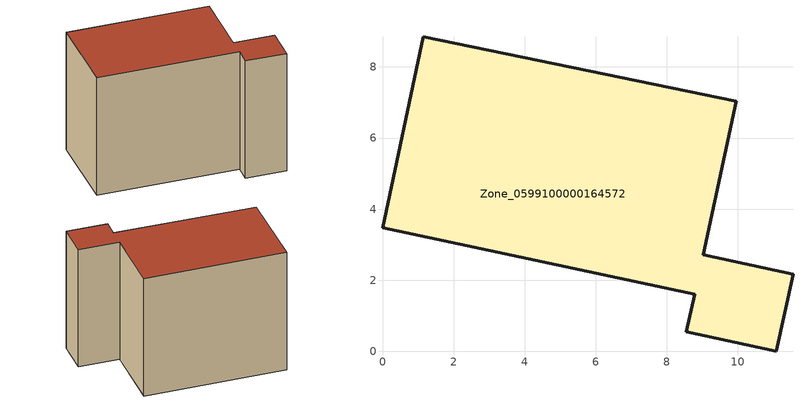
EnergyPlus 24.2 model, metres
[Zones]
Zone_0599100000164572
 floor ground (C_G): 11.55,2.16 11.08,0 8.55,0.55 8.78,1.6 0,3.48 1.15,8.85 9.96,7.04 9.02,2.71 z0
 wall outside (C_F): 11.08,0 11.55,2.16 9.02,2.71 9.96,7.04 1.15,8.85 0,3.48 8.78,1.6 8.55,0.55 11.08,0 z0:8.14
 roof outside (C_R): 11.55,2.16 9.02,2.71 9.96,7.04 1.15,8.85 0,3.48 8.78,1.6 8.55,0.55 11.08,0 z8.14
[BUILDING]
Pand.0599100000164572: North Axis=0; Terrain=City; Loads Convergence Tolerance Value=0.04; Temperature Convergence Tolerance Value=0.4; Solar Distribution=FullExterior; Maximum Number of Warmup Days=25; Minimum Number of Warmup Days=1
[Site:Location]
Rotterdam.The.Hague.AP_ZH_NLD Design_Conditions: Latitude=51.96; Longitude=4.45; Time Zone=1; Elevation=-4.5
[SITE:GROUNDTEMPERATURE:BUILDINGSURFACE]
18, 18, 18, 18, 18, 18, 18, 18, 18, 18, 18, 18
[MATERIAL] Thermal Absorptance=0.9; Solar Absorptance=0.7; Visible Absorptance=0.7
Name | Roughness | Thickness | Conductivity | Density | Specific Heat
G.TI.1975-1991 | MediumSmooth | 0.15 | 0.288461 | 540 | 1210
F.TI.1975-1991 | Rough | 0.3 | 0.230769 | 1920 | 840
R.TI.1975-1991 | MediumRough | 0.2 | 0.153846 | 1500 | 1000
[CONSTRUCTION]
C_G: G.TI.1975-1991
C_F: F.TI.1975-1991
C_R: R.TI.1975-1991
[ZONE]
Zone_0599100000164572: Type=1; Multiplier=1; Ceiling Height=Autocalculate; Volume=Autocalculate; Floor Area=autocalculate; Part of Total Floor Area=Yes
[ZONEINFILTRATION:DESIGNFLOWRATE]
Infil_Zone_0599100000164572: Zone or ZoneList or Space or SpaceList=Zone_0599100000164572; Schedule=AlwaysOn; Design Flow Rate Calculation Method=Flow/Area; Flow Rate per Floor Area=0.003; Constant Term Coefficient=1; Temperature Term Coefficient=0; Velocity Term Coefficient=0; Velocity Squared Term Coefficient=0
[HVACTEMPLATE:ZONE:IDEALLOADSAIRSYSTEM]
Zone_0599100000164572: Maximum Heating Supply Air Temperature=50; Minimum Cooling Supply Air Temperature=13; Maximum Heating Supply Air Humidity Ratio=0.0156; Minimum Cooling Supply Air Humidity Ratio=0.0077; Heating Limit=NoLimit; Cooling Limit=NoLimit; Dehumidification Control Type=ConstantSensibleHeatRatio; Cooling Sensible Heat Ratio=0.7; Dehumidification Setpoint=60; Humidification Control Type=None; Humidification Setpoint=30; Outdoor Air Method=None; Outdoor Air Flow Rate per Person=0.00944; Outdoor Air Flow Rate per Zone Floor Area=0; Outdoor Air Flow Rate per Zone=0; Demand Controlled Ventilation Type=None; Outdoor Air Economizer Type=NoEconomizer; Heat Recovery Type=None; Sensible Heat Recovery Effectiveness=0.7; Latent Heat Recovery Effectiveness=0.65
[ZONECONTROL:THERMOSTAT]
ThermostatControl_Zone_0599100000164572: Zone or ZoneList=Zone_0599100000164572; Control Type Schedule=DualSetpointControlType; Control 1=Thermostat_Zone_0599100000164572; Temperature Difference Between Cutout And Setpoint=0
[THERMOSTATSETPOINT:DUALSETPOINT]
Thermostat_Zone_0599100000164572: Heating Setpoint Temperature Schedule=HeatingSetpoint_Zone_0599100000164572; Cooling Setpoint Temperature Schedule=CoolingSetpoint_Zone_0599100000164572
[SCHEDULE:COMPACT]
HeatingSetpoint_Zone_0599100000164572: Through: 12/31, For: AllDays, Until: 24:00, 21
CoolingSetpoint_Zone_0599100000164572: Through: 12/31, For: AllDays, Until: 24:00, 24
DualSetpointControlType: Through: 12/31, For: AllDays, Until: 24:00, 4
AlwaysOn: Through: 12/31, For: AllDays, Until: 24:00, 1
